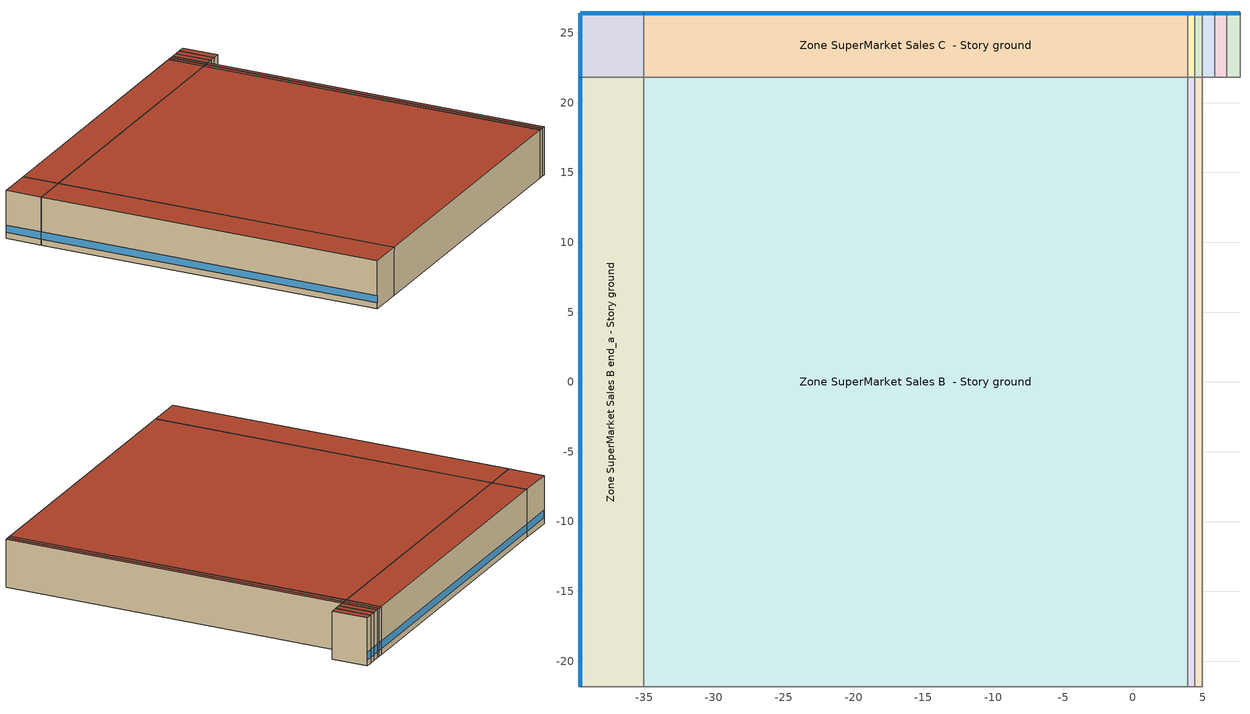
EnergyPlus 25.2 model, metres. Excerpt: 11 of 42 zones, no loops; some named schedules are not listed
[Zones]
Zone SuperMarket Corridor C  - Story ground
 floor ground (Foundation F 0.9W/m*K Perim 0.93m Area 4.27m2): 6.74,21.82 6.74,26.4 7.67,26.4 7.67,21.82 z0
 wall outside (Typical Insulated Exterior Mass Wall R-9.62): 7.67,26.4 6.74,26.4 z0:6.1
 wall to Zone SuperMarket Meeting C  - Story ground (Typical Interior Wall): 6.74,26.4 6.74,21.82 z0:6.1
 wall to Zone SuperMarket Corridor B  - Story ground (Typical Interior Wall): 6.74,21.82 7.67,21.82 z0:6.1
 wall to Zone SuperMarket Elec/MechRoom C  - Story ground (Typical Interior Wall): 7.67,21.82 7.67,26.4 z0:6.1
 window (U 0.36 SHGC 0.36 Simple Glazing): 7.65,26.4 6.76,26.4 z0.76:1.73
 roof outside (Typical IEAD Roof R-31.25): 7.67,21.82 7.67,26.4 6.74,26.4 6.74,21.82 z6.1
Zone SuperMarket Dining C  - Story ground
 floor ground (Foundation F 0.9W/m*K Perim 0.88m Area 4.02m2): 4.98,21.82 4.98,26.4 5.86,26.4 5.86,21.82 z0
 wall outside (Typical Insulated Exterior Mass Wall R-9.62): 5.86,26.4 4.98,26.4 z0:6.1
 wall to Zone SuperMarket Vestibule C  - Story ground (Typical Interior Wall): 4.98,26.4 4.98,21.82 z0:6.1
 wall to Zone SuperMarket Dining B  - Story ground (Typical Interior Wall): 4.98,21.82 5.86,21.82 z0:6.1
 wall to Zone SuperMarket Meeting C  - Story ground (Typical Interior Wall): 5.86,21.82 5.86,26.4 z0:6.1
 window (U 0.36 SHGC 0.36 Simple Glazing): 5.83,26.4 5.01,26.4 z0.76:1.73
 roof outside (Typical IEAD Roof R-31.25): 5.86,21.82 5.86,26.4 4.98,26.4 4.98,21.82 z6.1
Zone SuperMarket Meeting C  - Story ground
 floor ground (Foundation F 0.9W/m*K Perim 0.88m Area 4.02m2): 5.86,21.82 5.86,26.4 6.74,26.4 6.74,21.82 z0
 wall outside (Typical Insulated Exterior Mass Wall R-9.62): 6.74,26.4 5.86,26.4 z0:6.1
 wall to Zone SuperMarket Meeting B  - Story ground (Typical Interior Wall): 5.86,21.82 6.74,21.82 z0:6.1
 window (U 0.36 SHGC 0.36 Simple Glazing): 6.71,26.4 5.89,26.4 z0.76:1.73
 roof outside (Typical IEAD Roof R-31.25): 6.74,21.82 6.74,26.4 5.86,26.4 5.86,21.82 z6.1
Zone SuperMarket Office B  - Story ground
 floor ground (Foundation F 0.9W/m*K Perim 0.0m Area 23.16m2): 3.92,-21.82 3.92,21.82 4.45,21.82 4.45,-21.82 z0
 wall to Zone SuperMarket Sales B  - Story ground (Typical Interior Wall): 3.92,21.82 3.92,-21.82 z0:6.1
 wall to Zone SuperMarket Office C  - Story ground (Typical Interior Wall): 4.45,21.82 3.92,21.82 z0:6.1
 wall to Zone SuperMarket Office A  - Story ground (Typical Interior Wall): 3.92,-21.82 4.45,-21.82 z0:6.1
 wall to Zone SuperMarket Vestibule B  - Story ground (Typical Interior Wall): 4.45,-21.82 4.45,21.82 z0:6.1
 roof outside (Typical IEAD Roof R-31.25): 4.45,-21.82 4.45,21.82 3.92,21.82 3.92,-21.82 z6.1
Zone SuperMarket Office C  - Story ground
 floor ground (Foundation F 0.9W/m*K Perim 0.53m Area 2.43m2): 3.92,21.82 3.92,26.4 4.45,26.4 4.45,21.82 z0
 wall outside (Typical Insulated Exterior Mass Wall R-9.62): 4.45,26.4 3.92,26.4 z0:6.1
 wall to Zone SuperMarket Sales C  - Story ground (Typical Interior Wall): 3.92,26.4 3.92,21.82 z0:6.1
 wall to Zone SuperMarket Vestibule C  - Story ground (Typical Interior Wall): 4.45,21.82 4.45,26.4 z0:6.1
 window (U 0.36 SHGC 0.36 Simple Glazing): 4.43,26.4 3.95,26.4 z0.76:1.77
 roof outside (Typical IEAD Roof R-31.25): 4.45,21.82 4.45,26.4 3.92,26.4 3.92,21.82 z6.1
Zone SuperMarket Sales B  - Story ground
 floor ground (Foundation F 0.9W/m*K Perim 0.0m Area 1699.8m2): -35.02,-21.82 -35.02,21.82 3.92,21.82 3.92,-21.82 z0
 wall to Zone SuperMarket Sales B end_a - Story ground (Typical Interior Wall): -35.02,21.82 -35.02,-21.82 z0:6.1
 wall to Zone SuperMarket Sales C  - Story ground (Typical Interior Wall): 3.92,21.82 -35.02,21.82 z0:6.1
 wall to Zone SuperMarket Sales A  - Story ground (Typical Interior Wall): -35.02,-21.82 3.92,-21.82 z0:6.1
 roof outside (Typical IEAD Roof R-31.25): 3.92,-21.82 3.92,21.82 -35.02,21.82 -35.02,-21.82 z6.1
Zone SuperMarket Sales B end_a - Story ground
 floor ground (Foundation F 0.9W/m*K Perim 43.65m Area 199.56m2): -39.59,-21.82 -39.59,21.82 -35.02,21.82 -35.02,-21.82 z0
 wall outside (Typical Insulated Exterior Mass Wall R-9.62): -39.59,21.82 -39.59,-21.82 z0:6.1
 wall to Zone SuperMarket Sales C end_a - Story ground (Typical Interior Wall): -35.02,21.82 -39.59,21.82 z0:6.1
 wall to Zone SuperMarket Sales A end_a - Story ground (Typical Interior Wall): -39.59,-21.82 -35.02,-21.82 z0:6.1
 window (U 0.36 SHGC 0.36 Simple Glazing): -39.59,21.8 -39.59,-21.8 z0.76:1.68
 roof outside (Typical IEAD Roof R-31.25): -35.02,-21.82 -35.02,21.82 -39.59,21.82 -39.59,-21.82 z6.1
Zone SuperMarket Sales C  - Story ground
 floor ground (Foundation F 0.9W/m*K Perim 38.94m Area 178.05m2): -35.02,21.82 -35.02,26.4 3.92,26.4 3.92,21.82 z0
 wall outside (Typical Insulated Exterior Mass Wall R-9.62): 3.92,26.4 -35.02,26.4 z0:6.1
 wall to Zone SuperMarket Sales C end_a - Story ground (Typical Interior Wall): -35.02,26.4 -35.02,21.82 z0:6.1
 window (U 0.36 SHGC 0.36 Simple Glazing): 3.89,26.4 -35,26.4 z0.76:1.68
 roof outside (Typical IEAD Roof R-31.25): 3.92,21.82 3.92,26.4 -35.02,26.4 -35.02,21.82 z6.1
Zone SuperMarket Sales C end_a - Story ground
 floor ground (Foundation F 0.9W/m*K Perim 9.14m Area 20.9m2): -39.59,21.82 -39.59,26.4 -35.02,26.4 -35.02,21.82 z0
 wall outside (Typical Insulated Exterior Mass Wall R-9.62): -35.02,26.4 -39.59,26.4 -39.59,21.82 z0:6.1
 window (U 0.36 SHGC 0.36 Simple Glazing): -39.59,26.37 -39.59,21.85 / -35.05,26.4 -39.57,26.4 z0.76:1.69
 roof outside (Typical IEAD Roof R-31.25): -35.02,21.82 -35.02,26.4 -39.59,26.4 -39.59,21.82 z6.1
Zone SuperMarket Vestibule B  - Story ground
 floor ground (Foundation F 0.9W/m*K Perim 0.0m Area 23.16m2): 4.45,-21.82 4.45,21.82 4.98,21.82 4.98,-21.82 z0
 wall to Zone SuperMarket Vestibule C  - Story ground (Typical Interior Wall): 4.98,21.82 4.45,21.82 z0:6.1
 wall to Zone SuperMarket Vestibule A  - Story ground (Typical Interior Wall): 4.45,-21.82 4.98,-21.82 z0:6.1
 wall to Zone SuperMarket Dining B  - Story ground (Typical Interior Wall): 4.98,-21.82 4.98,21.82 z0:6.1
 roof outside (Typical IEAD Roof R-31.25): 4.98,-21.82 4.98,21.82 4.45,21.82 4.45,-21.82 z6.1
Zone SuperMarket Vestibule C  - Story ground
 floor ground (Foundation F 0.9W/m*K Perim 0.53m Area 2.43m2): 4.45,21.82 4.45,26.4 4.98,26.4 4.98,21.82 z0
 wall outside (Typical Insulated Exterior Mass Wall R-9.62): 4.98,26.4 4.45,26.4 z0:6.1
 window (U 0.36 SHGC 0.36 Simple Glazing): 4.96,26.4 4.48,26.4 z0.76:1.77
 roof outside (Typical IEAD Roof R-31.25): 4.98,21.82 4.98,26.4 4.45,26.4 4.45,21.82 z6.1
[Building]
90.1-2019|SuperMarket
[Site:Location]
Site 1: Latitude {deg}=0; Longitude {deg}=0; Time Zone {hr}=0; Elevation {m}=0
[Site:GroundTemperature:FCfactorMethod]
January Ground Temperature {C}=14; February Ground Temperature {C}=7.3; March Ground Temperature {C}=3.3; April Ground Temperature {C}=1.2; May Ground Temperature {C}=-0.2; June Ground Temperature {C}=5.6; July Ground Temperature {C}=10.9; August Ground Temperature {C}=16.1; September Ground Temperature {C}=21.7; October Ground Temperature {C}=25; November Ground Temperature {C}=24.8; December Ground Temperature {C}=19.9
[Material] Thermal Absorptance=0.9
Name | Roughness | Thickness {m} | Conductivity {W/m-K} | Density {kg/m3} | Specific Heat {J/kg-K} | Solar Absorptance | Visible Absorptance
1/2IN Gypsum | Smooth | 0.0127 | 0.16 | 784.9 | 830 | 0.4 | 0.4
1IN Stucco | Smooth | 0.0253 | 0.6918 | 1858 | 837 | 0.7 | 0.92
8IN CONCRETE HW RefBldg | Rough | 0.2032 | 1.311 | 2240 | 836.8 | 0.7 | 0.7
G01 13mm gypsum board | Smooth | 0.0127 | 0.160031 | 800.001 | 1090.73 | 0.7 | 0.5
Metal Roof Surface | Smooth | 0.0008 | 45.28 | 7824 | 500 | 0.7 | 0.7
Roof Membrane | VeryRough | 0.0095 | 0.16 | 1121.29 | 1460 | 0.7 | 0.7
Std Wood 6inch | MediumSmooth | 0.15 | 0.12 | 540 | 1210 | 0.7 | 0.7
[Material:NoMass] Roughness=Smooth; Thermal Absorptance=0.9; Solar Absorptance=0.7; Visible Absorptance=0.7
Name | Thermal Resistance {m2-K/W}
Typical Insulation R-30.13 | 5.30668
Typical Insulation R-7.23 | 1.27273
[WindowMaterial:SimpleGlazingSystem]
U 0.36 SHGC 0.36 Simple Glazing: U-Factor {W/m2-K}=2.04417; Solar Heat Gain Coefficient=0.36; Visible Transmittance=0.81
[Construction]
InteriorFurnishings: Std Wood 6inch
Typical IEAD Roof R-31.25: Roof Membrane, Typical Insulation R-30.13, Metal Roof Surface
Typical Insulated Exterior Mass Wall R-9.62: 1IN Stucco, 8IN CONCRETE HW RefBldg, Typical Insulation R-7.23, 1/2IN Gypsum
Typical Interior Wall: G01 13mm gypsum board, G01 13mm gypsum board
U 0.36 SHGC 0.36 Simple Glazing: U 0.36 SHGC 0.36 Simple Glazing
[Construction:FfactorGroundFloor] F-Factor {W/m-K}=0.899982
Name | Area {m2} | PerimeterExposed {m}
Foundation F 0.9W/m*K Perim 0.0m Area 1699.8m2 | 1699.8 | 0
Foundation F 0.9W/m*K Perim 0.0m Area 23.16m2 | 23.1587 | 0
Foundation F 0.9W/m*K Perim 0.53m Area 2.43m2 | 2.42576 | 0.530569
Foundation F 0.9W/m*K Perim 0.88m Area 4.02m2 | 4.0188 | 0.879002
Foundation F 0.9W/m*K Perim 0.93m Area 4.27m2 | 4.27223 | 0.934434
Foundation F 0.9W/m*K Perim 38.94m Area 178.05m2 | 178.045 | 38.9426
Foundation F 0.9W/m*K Perim 43.65m Area 199.56m2 | 199.563 | 43.6489
Foundation F 0.9W/m*K Perim 9.14m Area 20.9m2 | 20.9032 | 9.144
[Zone] Multiplier=1; Part of Total Floor Area=Yes
Zone SuperMarket Corridor C  - Story ground; Zone SuperMarket Dining C  - Story ground; Zone SuperMarket Meeting C  - Story ground; Zone SuperMarket Office B  - Story ground; Zone SuperMarket Office C  - Story ground; Zone SuperMarket Sales B  - Story ground; Zone SuperMarket Sales B end_a - Story ground; Zone SuperMarket Sales C  - Story ground; Zone SuperMarket Sales C end_a - Story ground; Zone SuperMarket Vestibule B  - Story ground; Zone SuperMarket Vestibule C  - Story ground
[Space]
Name | Zone | Space Type
SuperMarket Corridor C  - Story ground | Zone SuperMarket Corridor C  - Story ground | SuperMarket Corridor - 90.1-2019
SuperMarket Dining C  - Story ground | Zone SuperMarket Dining C  - Story ground | SuperMarket Dining - 90.1-2019
SuperMarket Meeting C  - Story ground | Zone SuperMarket Meeting C  - Story ground | SuperMarket Meeting - 90.1-2019
SuperMarket Office B  - Story ground | Zone SuperMarket Office B  - Story ground | SuperMarket Office - 90.1-2019
SuperMarket Office C  - Story ground | Zone SuperMarket Office C  - Story ground | SuperMarket Office - 90.1-2019
SuperMarket Sales B  - Story ground | Zone SuperMarket Sales B  - Story ground | SuperMarket Sales - 90.1-2019
SuperMarket Sales B end_a - Story ground | Zone SuperMarket Sales B end_a - Story ground | SuperMarket Sales - 90.1-2019
SuperMarket Sales C  - Story ground | Zone SuperMarket Sales C  - Story ground | SuperMarket Sales - 90.1-2019
SuperMarket Sales C end_a - Story ground | Zone SuperMarket Sales C end_a - Story ground | SuperMarket Sales - 90.1-2019
SuperMarket Vestibule B  - Story ground | Zone SuperMarket Vestibule B  - Story ground | SuperMarket Vestibule - 90.1-2019
SuperMarket Vestibule C  - Story ground | Zone SuperMarket Vestibule C  - Story ground | SuperMarket Vestibule - 90.1-2019
[SpaceList]
SuperMarket Corridor - 90.1-2019: SuperMarket Corridor A  - Story ground, SuperMarket Corridor C  - Story ground, SuperMarket Corridor B  - Story ground
SuperMarket Dining - 90.1-2019: SuperMarket Dining A  - Story ground, SuperMarket Dining C  - Story ground, SuperMarket Dining B  - Story ground
SuperMarket Meeting - 90.1-2019: SuperMarket Meeting C  - Story ground, SuperMarket Meeting B  - Story ground, SuperMarket Meeting A  - Story ground
SuperMarket Office - 90.1-2019: SuperMarket Office C  - Story ground, SuperMarket Office A  - Story ground, SuperMarket Office B  - Story ground
SuperMarket Sales - 90.1-2019: SuperMarket Sales A end_a - Story ground, SuperMarket Sales A  - Story ground, SuperMarket Sales C  - Story ground, SuperMarket Sales C end_a - Story ground, SuperMarket Sales B  - Story ground, SuperMarket Sales B end_a - Story ground
SuperMarket Vestibule - 90.1-2019: SuperMarket Vestibule B  - Story ground, SuperMarket Vestibule A  - Story ground, SuperMarket Vestibule C  - Story ground
[Lights] Schedule=SuperMarket Bldg Light; Design Level Calculation Method=Watts/Area; Return Air Fraction=0; Fraction Radiant=0.7; Fraction Visible=0.2; Fraction Replaceable=1
Name | Zone or ZoneList or Space or SpaceList | Watts per Floor Area {W/m2}
SuperMarket Corridor Lights | SuperMarket Corridor - 90.1-2019 | 4.4132
SuperMarket Dining Lights | SuperMarket Dining - 90.1-2019 | 4.62848
SuperMarket Meeting Lights | SuperMarket Meeting - 90.1-2019 | 10.441
SuperMarket Office Lights | SuperMarket Office - 90.1-2019 | 7.96529
SuperMarket Sales Lights | SuperMarket Sales - 90.1-2019 | 11.3021
SuperMarket Vestibule Lights | SuperMarket Vestibule - 90.1-2019 | 4.4132
[People] Number of People Schedule=SuperMarket Bldg Occ; Number of People Calculation Method=People/Area; Fraction Radiant=0.3; Activity Level Schedule=SuperMarket Activity; Work Efficiency Schedule=Work Efficiency Schedule; Clothing Insulation Calculation Method=ClothingInsulationSchedule; Clothing Insulation Schedule=Clothing Schedule; Air Velocity Schedule=Air Velocity Schedule; Thermal Comfort Model 1 Type=AdaptiveASH55
Name | Zone or ZoneList or Space or SpaceList | People per Floor Area {person/m2}
SuperMarket Corridor People | SuperMarket Corridor - 90.1-2019 | 0.0861113
SuperMarket Dining People | SuperMarket Dining - 90.1-2019 | 0.753474
SuperMarket Meeting People | SuperMarket Meeting - 90.1-2019 | 0.538196
SuperMarket Office People | SuperMarket Office - 90.1-2019 | 0.0538196
SuperMarket Sales People | SuperMarket Sales - 90.1-2019 | 0.0861113
SuperMarket Vestibule People | SuperMarket Vestibule - 90.1-2019 | 0.0861113
[ElectricEquipment] Schedule=SuperMarket Bldg Equip New; Design Level Calculation Method=Watts/Area; Fraction Latent=0; Fraction Radiant=0.5; Fraction Lost=0
Name | Zone or ZoneList or Space or SpaceList | Watts per Floor Area {W/m2}
SuperMarket Dining Elec Equip | SuperMarket Dining - 90.1-2019 | 41.2258
SuperMarket Sales Elec Equip | SuperMarket Sales - 90.1-2019 | 10.9792
[InternalMass] Construction=InteriorFurnishings
Name | Zone or ZoneList | Space or SpaceList | Surface Area {m2}
SuperMarket Corridor C  - Story ground Mass | Zone SuperMarket Corridor C  - Story ground | SuperMarket Corridor C  - Story ground | 8.54447
SuperMarket Dining C  - Story ground Mass | Zone SuperMarket Dining C  - Story ground | SuperMarket Dining C  - Story ground | 8.03759
SuperMarket Meeting C  - Story ground Mass | Zone SuperMarket Meeting C  - Story ground | SuperMarket Meeting C  - Story ground | 8.03759
SuperMarket Office B  - Story ground Mass | Zone SuperMarket Office B  - Story ground | SuperMarket Office B  - Story ground | 46.3175
SuperMarket Office C  - Story ground Mass | Zone SuperMarket Office C  - Story ground | SuperMarket Office C  - Story ground | 4.85152
SuperMarket Sales B  - Story ground Mass | Zone SuperMarket Sales B  - Story ground | SuperMarket Sales B  - Story ground | 3399.6
SuperMarket Sales B end_a - Story ground Mass | Zone SuperMarket Sales B end_a - Story ground | SuperMarket Sales B end_a - Story ground | 399.126
SuperMarket Sales C  - Story ground Mass | Zone SuperMarket Sales C  - Story ground | SuperMarket Sales C  - Story ground | 356.091
SuperMarket Sales C end_a - Story ground Mass | Zone SuperMarket Sales C end_a - Story ground | SuperMarket Sales C end_a - Story ground | 41.8064
[ZoneInfiltration:DesignFlowRate] Design Flow Rate Calculation Method=Flow/ExteriorArea; Flow Rate per Exterior Surface Area {m3/s-m2}=0.000570329; Velocity Term Coefficient=0; Density Basis=Outdoor
Name | Zone or ZoneList or Space or SpaceList | Schedule | Constant Term Coefficient | Temperature Term Coefficient | Velocity Squared Term Coefficient
SuperMarket Corridor C  - Story ground HVAC Off Infiltration | SuperMarket Corridor C  - Story ground | Infiltration HVAC Off Schedule | 0 | 0.0112 | 0.0523
SuperMarket Corridor C  - Story ground HVAC On Infiltration | SuperMarket Corridor C  - Story ground | Infiltration HVAC On Schedule | -0.0581 | 0.0073 | 0.0436
SuperMarket Dining C  - Story ground HVAC Off Infiltration | SuperMarket Dining C  - Story ground | Infiltration HVAC Off Schedule | 0 | 0.0112 | 0.0523
SuperMarket Dining C  - Story ground HVAC On Infiltration | SuperMarket Dining C  - Story ground | Infiltration HVAC On Schedule | -0.0581 | 0.0073 | 0.0436
SuperMarket Meeting C  - Story ground HVAC Off Infiltration | SuperMarket Meeting C  - Story ground | Infiltration HVAC Off Schedule | 0 | 0.0112 | 0.0523
SuperMarket Meeting C  - Story ground HVAC On Infiltration | SuperMarket Meeting C  - Story ground | Infiltration HVAC On Schedule | -0.0581 | 0.0073 | 0.0436
SuperMarket Office B  - Story ground HVAC Off Infiltration | SuperMarket Office B  - Story ground | Infiltration HVAC Off Schedule | 0 | 0.0112 | 0.0523
SuperMarket Office B  - Story ground HVAC On Infiltration | SuperMarket Office B  - Story ground | Infiltration HVAC On Schedule | -0.0581 | 0.0073 | 0.0436
SuperMarket Office C  - Story ground HVAC Off Infiltration | SuperMarket Office C  - Story ground | Infiltration HVAC Off Schedule | 0 | 0.0112 | 0.0523
SuperMarket Office C  - Story ground HVAC On Infiltration | SuperMarket Office C  - Story ground | Infiltration HVAC On Schedule | -0.0581 | 0.0073 | 0.0436
SuperMarket Sales B  - Story ground HVAC Off Infiltration | SuperMarket Sales B  - Story ground | Infiltration HVAC Off Schedule | 0 | 0.0112 | 0.0523
SuperMarket Sales B  - Story ground HVAC On Infiltration | SuperMarket Sales B  - Story ground | Infiltration HVAC On Schedule | -0.0581 | 0.0073 | 0.0436
SuperMarket Sales B end_a - Story ground HVAC Off Infiltration | SuperMarket Sales B end_a - Story ground | Infiltration HVAC Off Schedule | 0 | 0.0112 | 0.0523
SuperMarket Sales B end_a - Story ground HVAC On Infiltration | SuperMarket Sales B end_a - Story ground | Infiltration HVAC On Schedule | -0.0581 | 0.0073 | 0.0436
SuperMarket Sales C  - Story ground HVAC Off Infiltration | SuperMarket Sales C  - Story ground | Infiltration HVAC Off Schedule | 0 | 0.0112 | 0.0523
SuperMarket Sales C  - Story ground HVAC On Infiltration | SuperMarket Sales C  - Story ground | Infiltration HVAC On Schedule | -0.0581 | 0.0073 | 0.0436
SuperMarket Sales C end_a - Story ground HVAC Off Infiltration | SuperMarket Sales C end_a - Story ground | Infiltration HVAC Off Schedule | 0 | 0.0112 | 0.0523
SuperMarket Sales C end_a - Story ground HVAC On Infiltration | SuperMarket Sales C end_a - Story ground | Infiltration HVAC On Schedule | -0.0581 | 0.0073 | 0.0436
SuperMarket Vestibule B  - Story ground HVAC Off Infiltration | SuperMarket Vestibule B  - Story ground | Infiltration HVAC Off Schedule | 0 | 0.0112 | 0.0523
SuperMarket Vestibule B  - Story ground HVAC On Infiltration | SuperMarket Vestibule B  - Story ground | Infiltration HVAC On Schedule | -0.0581 | 0.0073 | 0.0436
SuperMarket Vestibule C  - Story ground HVAC Off Infiltration | SuperMarket Vestibule C  - Story ground | Infiltration HVAC Off Schedule | 0 | 0.0112 | 0.0523
SuperMarket Vestibule C  - Story ground HVAC On Infiltration | SuperMarket Vestibule C  - Story ground | Infiltration HVAC On Schedule | -0.0581 | 0.0073 | 0.0436
[Exterior:Lights]
Name | Schedule | Design Level {W} | Control Option
Building Facades 0.15 W/ft^2 | Schedule Ruleset 1 | 2598.08 | ScheduleNameOnly
Main Entries 30.0 W/ft | Always On Discrete | 1080 | AstronomicalClock
Other Doors 20.0 W/ft | Always On Discrete | 1054.8 | AstronomicalClock
Parking Areas and Drives 0.04 W/ft^2 | Always On Discrete | 2615.42 | AstronomicalClock
[Schedule:Week:Daily]
SuperMarket Bldg Light Week Rule - Jan1-Jan3: SuperMarket Bldg Light Default, SuperMarket Bldg Light Default, SuperMarket Bldg Light Default, SuperMarket Bldg Light Default, SuperMarket Bldg Light Default, SuperMarket Bldg Light Default, SuperMarket Bldg Light Sat Day, SuperMarket Bldg Light Default, SuperMarket Bldg Light Summer Design Day, SuperMarket Bldg Light Winter Design Day, SuperMarket Bldg Light Default, SuperMarket Bldg Light Default
SuperMarket Bldg Light Week Rule - Jan4-Dec31: SuperMarket Bldg Light Sun Day, SuperMarket Bldg Light Default, SuperMarket Bldg Light Default, SuperMarket Bldg Light Default, SuperMarket Bldg Light Default, SuperMarket Bldg Light Default, SuperMarket Bldg Light Sat Day, SuperMarket Bldg Light Default, SuperMarket Bldg Light Summer Design Day, SuperMarket Bldg Light Winter Design Day, SuperMarket Bldg Light Default, SuperMarket Bldg Light Default
SuperMarket Bldg Occ Week Rule - Jan1-Jan3: SuperMarket Bldg Occ Default, SuperMarket Bldg Occ Default, SuperMarket Bldg Occ Default, SuperMarket Bldg Occ Default, SuperMarket Bldg Occ Default, SuperMarket Bldg Occ Default, SuperMarket Bldg Occ Sat Day, SuperMarket Bldg Occ Default, SuperMarket Bldg Occ Summer Design Day, SuperMarket Bldg Occ Winter Design Day, SuperMarket Bldg Occ Default, SuperMarket Bldg Occ Default
SuperMarket Bldg Occ Week Rule - Jan4-Dec31: SuperMarket Bldg Occ Sun Day, SuperMarket Bldg Occ Default, SuperMarket Bldg Occ Default, SuperMarket Bldg Occ Default, SuperMarket Bldg Occ Default, SuperMarket Bldg Occ Default, SuperMarket Bldg Occ Sat Day, SuperMarket Bldg Occ Default, SuperMarket Bldg Occ Summer Design Day, SuperMarket Bldg Occ Winter Design Day, SuperMarket Bldg Occ Default, SuperMarket Bldg Occ Default
SuperMarket Activity Week Rule - Jan1-Dec31: SuperMarket Activity Default, SuperMarket Activity Default, SuperMarket Activity Default, SuperMarket Activity Default, SuperMarket Activity Default, SuperMarket Activity Default, SuperMarket Activity Default, SuperMarket Activity Default, SuperMarket Activity Summer Design Day, SuperMarket Activity Winter Design Day, SuperMarket Activity Default, SuperMarket Activity Default
Schedule Ruleset 1 Week Rule - Jan1-Dec31: Schedule Day 11, Schedule Day 11, Schedule Day 11, Schedule Day 11, Schedule Day 11, Schedule Day 11, Schedule Day 11, Schedule Day 11, Schedule Day 11, Schedule Day 11, Schedule Day 11, Schedule Day 11
[Schedule:Year]
SuperMarket Bldg Light: SuperMarket Bldg Light Week Rule - Jan1-Jan3, 1, 1, 1, 3, SuperMarket Bldg Light Week Rule - Jan4-Dec31, 1, 4, 12, 31
SuperMarket Bldg Occ: SuperMarket Bldg Occ Week Rule - Jan1-Jan3, 1, 1, 1, 3, SuperMarket Bldg Occ Week Rule - Jan4-Dec31, 1, 4, 12, 31
SuperMarket Activity: SuperMarket Activity Week Rule - Jan1-Dec31, 1, 1, 12, 31
Work Efficiency Schedule: Work Efficiency Schedule Week Rule - Jan1-Dec31, 1, 1, 12, 31
Clothing Schedule: Clothing Schedule Week Rule - Jan1-Dec31, 1, 1, 12, 31
Air Velocity Schedule: Air Velocity Schedule Week Rule - Jan1-Dec31, 1, 1, 12, 31
SuperMarket Bldg Equip New: SuperMarket Bldg Equip New Week Rule - Jan1-Jan3, 1, 1, 1, 3, SuperMarket Bldg Equip New Week Rule - Jan4-Dec31, 1, 4, 12, 31
Schedule Ruleset 1: Schedule Ruleset 1 Week Rule - Jan1-Dec31, 1, 1, 12, 31
[Schedule:Constant]
Name | Hourly Value
Always On Discrete; Infiltration HVAC Off Schedule | 1
Infiltration HVAC On Schedule | 0
